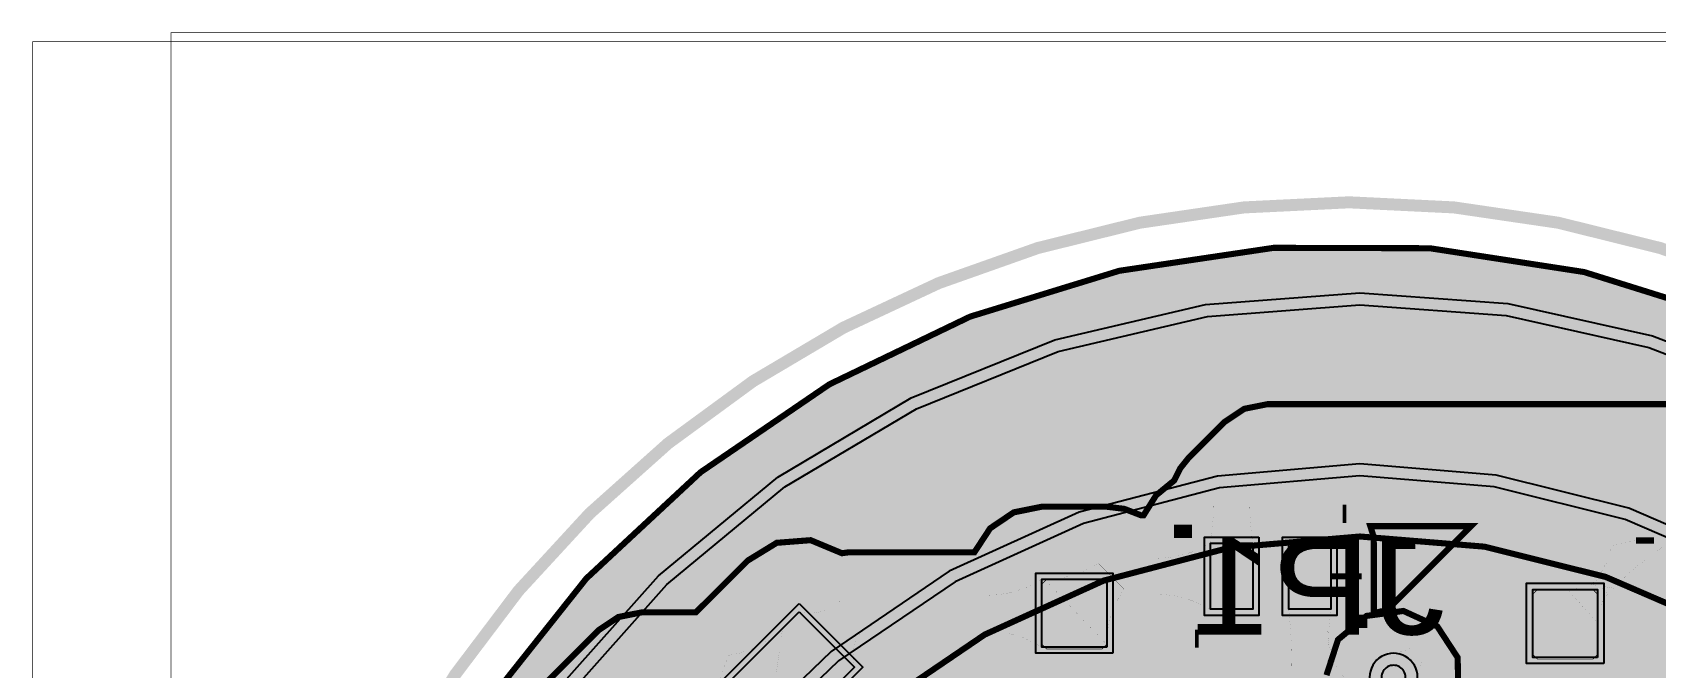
# Model space of a CAD drawing. Header units: millimetres. Extents: x -11 to 10.6, y -17.7 to 10.5.
# Drawn here: x -10.95 to 2.55, y 5.17 to 10.45 of the extents above; entities that cross this region are included whole.
import ezdxf
from ezdxf.enums import TextEntityAlignment as Align

# ---------------------------------------------------------------- set-up
doc = ezdxf.new("R2010")
doc.units = ezdxf.units.MM
doc.header["$MEASUREMENT"] = 0
for name, color, linetype, true_color in [('Board-Outline-Layer', 7, 'Continuous', 0xff00ff), ('Bottom-Layer', 7, 'Continuous', 0x0000ff), ('Bottom-Paste-Mask-Layer', 7, 'Continuous', 0x800000), ('Bottom-Silkscreen-Layer', 7, 'Continuous', 0x66cc33), ('Bottom-Solder-Mask-Layer', 7, 'Continuous', 0xaa00ff), ('Hole-Layer', 7, 'Continuous', 0x222222), ('Multi-Layer', 7, 'Continuous', 0xc0c0c0), ('Top-Layer', 7, 'Continuous', 0xff0000), ('Top-Paste-Mask-Layer', 7, 'Continuous', 0x808080), ('Top-Silkscreen-Layer', 7, 'Continuous', 0xffcc00), ('Top-Solder-Mask-Layer', 7, 'Continuous', 0x800080)]:
    doc.layers.add(name, color=color, linetype=linetype, true_color=true_color)
doc.styles.get("Standard").update_dxf_attribs({"font": 'arial.ttf'})

msp = doc.modelspace()

# ---------------------------------------------------------------- hatches: boundary and pattern name
at = {"layer": 'Bottom-Layer'}
for points in [[(-6.882936245872494, 0.1302794005588005), (-6.9793416666664445, -0.1908530819119456), (-7.220635493790803, -0.42365635819465375), (-7.5450139700279415, -0.5085013970027941), (-7.876264922529847, -0.4197429717878683), (-8.118757449816826, -0.17725044450088925), (-8.207515875031751, 0.15400050800101597), (-8.207409981376419, 0.16586296073276635), (-8.207091694183392, 0.17772161544323364), (-8.064039573012433, 1.4432149388491475), (-7.729180368147151, 2.671956805098299), (-7.2103884532293785, 3.8350527641543035), (-6.519863467155306, 4.905152060744978), (-5.673843433758124, 5.857090800395322), (-4.692222916946035, 6.668483690387595), (-3.598085190559372, 7.32025044057809), (-2.4171594241954204, 7.797064445504712), (-1.17721564953467, 8.087713196812018), (0.09258826517653086, 8.185361950723902), (1.3076691000770773, 8.095993188026121), (2.4965994679271435, 7.829811311309012), (3.6337917774629527, 7.392544959732139), (4.694771919189486, 6.793604770772773), (5.656705985470442, 6.0458808489828355), (6.498891690977525, 5.165465351318085), (7.2032039173830125, 4.171306159425517), (7.754484793495558, 3.0847990923885282), (8.140869915721021, 1.929327436132283), (8.354043688087376, 0.729758699517399), (8.35664900806715, 0.6959246223502259), (8.35751841503683, 0.6620015240030479), (8.268759989821906, 0.33075057150114273), (8.026267462534925, 0.08825804421416358), (7.695016510033021, -0.0005003810007620086), (7.383549332528141, 0.07728247887790454), (7.145219204759803, 0.2923655469043927), (7.035989331978666, 0.5942443484886968), (6.82783118183034, 1.7125542274384182), (6.440794501274597, 2.782203426350895), (5.885158435193255, 3.7747835807461776), (5.175679888840384, 4.663933170576106), (4.331201605384483, 5.426037644779669), (3.3741517293950154, 6.040856590241061), (2.3299481471567978, 6.492061288433122), (1.2263234236880216, 6.767668383004685), (0.09258826517652992, 6.860358140716282), (-1.092113275120889, 6.759084313229276), (-2.2424369385490466, 6.458202946118979), (-3.325002543008129, 5.9664450384458245), (-4.308396115056828, 5.298080459663973), (-5.164081463052395, 4.472503865432615), (-5.86722824259322, 3.513671901980052), (-6.3974324853961395, 2.4494080302683727), (-6.739308683245036, 1.3105951426255773)], [(-6.279184555279805, 0.10864739619918924), (-6.147988392266869, 1.1868032620595959), (-5.835702613689714, 2.227048471987031), (-5.3513891522794, 3.1991971105065122), (-4.709101853292812, 4.075039293687375), (-3.9274786589505273, 4.829159765723962), (-3.0292007711966145, 5.43967540078246), (-2.040334486836879, 5.888870209228737), (-0.9895748037342141, 6.1637094215775186), (0.09258725284545449, 6.256217732435425), (1.128194240732701, 6.171550514651579), (2.136296937013503, 5.919798007455466), (3.090121566289064, 5.507646399772696), (3.96433590150724, 4.946041852758345), (4.735722051923474, 4.249899785307904), (5.38379309729325, 3.437708741721806), (5.891337191367961, 2.5310393622355263), (6.2448746840783445, 1.5539714974604084), (6.4350161218897535, 0.5324546817617305), (6.443012175381699, 0.4699898606288828), (6.454102992423737, 0.4079996635978622), (6.43482180440684, 0.28164348726913785), (6.428373276883394, 0.15398744941530884), (6.428647964996996, 0.1276365892720509), (6.429470788957802, 0.10129714651828448), (6.433597025310656, -0.03090641709959995), (6.434972209951467, -0.163167208443485), (6.338382357617015, -1.2671996332039803), (6.051546705715288, -2.337686673431291), (5.583180610180201, -3.3421021228593317), (4.947515137487983, -4.249927327027787), (4.163864660913648, -5.033578477133078), (3.25604000308628, -5.6692447300812265), (2.251624956209158, -6.137611688889537), (1.1811381625112878, -6.424448260851662), (0.07710582076809783, -6.5210390620781125), (-1.0095079827091609, -6.427494895234052), (-2.0641468455334464, -6.149615536377461), (-3.055776770059128, -5.6955779147611), (-3.9552178712773607, -5.078742625160072), (-4.736003029492933, -4.3172607765463695), (-5.375156716668765, -3.433539874209331), (-5.85387107855047, -2.4535844523731893), (-6.158059378053672, -1.4062308599779552), (-6.278770514186955, -0.3222987169582582), (-6.286518404625564, -0.21059056515215546), (-6.304101840690603, -0.10000320709378265), (-6.287308897585386, 0.0038044876135723085)], [(-4.054210058420118, -0.7500457200914398), (-4.054210058420118, -0.8582785324659925), (-4.180881882558244, -0.6064190544026486), (-4.414486439402834, -0.4485968166087851), (-4.695423763512721, -0.4250773003978494), (-4.952017792424695, -0.5418610837221685), (-5.000010000020001, -0.5418610837221683), (-5.165765833426285, -0.5748319689520001), (-5.306286843776832, -0.6687251062470729), (-5.624593006571804, -0.9870312690420473), (-5.718486143866875, -1.1275522793925938), (-5.7514570290967075, -1.2933081127988753), (-5.7514570290967075, -1.3413003203941791), (-5.869355871926833, -1.6045604020914452), (-5.840074249872242, -1.8915248500040494), (-5.671433165077265, -2.125546627356301), (-5.408475965323119, -2.2441194693286177), (-5.121437449054689, -2.215573052139225), (-4.886984436404222, -2.047532007703488), (-4.767738373385355, -1.784879415463409), (-4.795549398382988, -1.497768714435888), (-4.481069557879762, -1.520322425228409), (-4.2045433075378815, -1.368864599992114), (-4.054210058420118, -1.0917253675418097), (-4.054210058420118, -1.2500457200914399), (-4.040516347955901, -1.377945385758285), (-4.0000559920180425, -1.50004699009398), (-4.0405163479559, -1.6221485944296743), (-4.054210058420118, -1.7500482600965193), (-4.054210058420118, -2.2500482600965195), (-3.9732706179581645, -2.5521183642367276), (-3.7521399542799103, -2.773249027914982), (-3.450069850139702, -2.8541884683769365), (-2.8542087884175777, -2.8541884683769365), (-2.8542087884175777, -3.4166565830389186), (-3.2573765644666994, -3.81982435908804), (-3.544972882265572, -3.9362378483437532), (-3.7259707978172245, -4.188236850441217), (-3.744439785010067, -4.497950652207026), (-3.5946727053541583, -4.769673975356698), (-3.3229493822044867, -4.919441055012606), (-3.013235580438678, -4.900972067819764), (-2.7612365783412147, -4.7199741522681125), (-2.6448230890855, -4.432377834469239), (-2.6077757251126106, -4.395330470496351), (-2.5513786764537247, -4.620254839954566), (-2.40843961331342, -4.802847346104684), (-2.2036312240023608, -4.911590726323519), (-1.9723054511026863, -4.927714803536707), (-1.7543913984407928, -4.848436403413607), (-1.58750317500635, -4.687439757633317), (-1.390118182454741, -4.866164753164055), (-1.1323915030039926, -4.933100677833489), (-0.872982776482913, -4.873012643111317), (-0.6709344834705636, -4.699576929941115), (-0.4767163558684756, -4.884723121692279), (-0.21854261477273718, -4.957840238825347), (0.04391675772286849, -4.902029207671704), (0.2500012700025402, -4.730189261187569), (0.5157744499020923, -4.926867250266179), (0.8461961495365787, -4.938661950456668), (1.1253162238562995, -4.761434416891255), (1.2551870709348207, -4.457376564466699), (1.7093319665368831, -4.003231668864635), (2.1118995419120754, -4.04682040237777), (2.489305634505031, -3.9001054688963515), (2.756731829183863, -3.5960596486120746), (2.958709486176198, -3.7243424891121397), (3.1958435216052923, -3.756262863984482), (2.9760532127951227, -3.97605317279464), (2.8767407892329344, -4.1246847182020545), (2.841866903733946, -4.300007580014754), (2.841866903733917, -4.38521643543882), (2.7436667946074094, -4.659220348927716), (2.796769384217351, -4.945404766771188), (2.986732868635389, -5.1659388471928915), (3.261894694007491, -5.26084604342996), (3.5474217277165643, -5.20431535211112), (3.765661910468333, -5.0117208852327515), (3.8572625449322118, -4.73544071981094), (3.797311881749889, -4.450612132720935), (3.998961757235439, -4.248962257235396), (4.09827418079769, -4.10033071182783), (4.133148066296616, -3.925007850014953), (4.133148066296206, -2.839773398169655), (5.175964731240783, -1.7969567332250789), (5.275277154802993, -1.648325187817603), (5.310151040301952, -1.4730023260048335), (5.310151040302082, 1.7579327701911176), (5.275277343388526, 1.9332551767177928), (5.175965428161819, 2.0818864804889934), (3.756896430023822, 3.5009615843136053), (3.608264642981343, 3.600274516212338), (3.432941325882652, 3.635148590297181), (2.7270078740157486, 3.635148590297181), (2.677387422801895, 3.6324535093403143), (2.628350770968385, 3.6243999748994877), (2.5360941196801736, 3.8086288907723906), (2.387292890276741, 3.951141266651284), (2.281753336455561, 4.153721199694421), (2.103899253673439, 4.297057000980302), (1.8835197445361713, 4.357141097419814), (1.657526572368007, 4.3239098948248715), (1.4637717430864823, 4.2029293475347265), (1.334707604141538, 4.014462706637895), (1.1840775167245023, 3.93072181888665), (1.0632208938151309, 3.8078575188822463), (1.0565811092255089, 3.8080422890793018), (1.0499390398780792, 3.808103886207772), (0.5499390398780789, 3.808103886207772), (0.5432969705306501, 3.8080422890793018), (0.5366571859410293, 3.8078575188822463), (0.3226699088463965, 3.989038191505762), (0.04993649987300054, 4.054103378206756), (-0.02765444566074472, 4.054103378206756), (0.017410306646681716, 4.084710667899541), (0.05827678775671626, 4.12073245026176), (0.4728390783673823, 4.535294740872426), (0.7500656317850042, 4.673570330107963), (0.9108522222962707, 4.938376623103449), (0.9056630499475247, 5.248130998356782), (0.7360968164873094, 5.507403042681589), (0.45439419069820935, 5.636315148869389), (0.14734328639703498, 5.595151540353133), (-0.09045837977824152, 5.396594072443938), (-0.1857478838061097, 5.101815153726247), (-0.42741287723203686, 4.860150160300321), (-1.3241146395110328, 4.860150160300321), (-1.4898704729173142, 4.82717927507049), (-1.630391483267861, 4.733286137775418), (-1.8073726810374078, 4.556304940005874), (-2.046742043886527, 4.473843709602201), (-2.225055461969768, 4.294116495964554), (-2.305623754086843, 4.054103378206756), (-2.45006858013716, 4.054103378206756), (-2.7521386842773685, 3.9731639377448027), (-2.973269347955623, 3.752033274066548), (-3.054208788417577, 3.4499631699263396), (-3.054208788417577, 3.1833561491185813), (-3.2294190412443657, 3.0081458962917926), (-3.6191480299069494, 3.0081458962917926), (-3.865095862336887, 3.122975991251975), (-4.1361275944258535, 3.108208215982698), (-4.368142867345117, 2.9673352231212253), (-4.506268909802389, 2.733674179340622), (-4.517838222620131, 2.462487088964855), (-4.400114605511741, 2.2179110538337192), (-4.483056329228717, 1.9351504760079854), (-4.4104485265105335, 1.6495616441361427), (-4.202529778321047, 1.4407491252183262), (-3.9172550187252635, 1.366916981520247), (-3.8658537107774373, 1.3116592961278788), (-3.8079641990956086, 1.263241213855772), (-3.808148969292664, 1.2566014292661505), (-3.8082105664211343, 1.2499593599187209), (-3.8082105664211348, 0.7499593599187205), (-3.7818139067672796, 0.615012505376437), (-3.706515044393161, 0.4999580899161802), (-3.781813906767279, 0.3849036744559238), (-3.8082105664211343, 0.24995681991364033), (-3.8082105664211343, -0.25004318008635973), (-3.8081489692926644, -0.25668524943378923), (-3.8079641990956086, -0.26332503402341095), (-3.9891448717191245, -0.4773123111180437)]]:
    msp.add_hatch(color=256, dxfattribs=at).paths.add_polyline_path(points)
at = {"layer": 'Bottom-Paste-Mask-Layer'}
msp.add_hatch(color=256, dxfattribs=at).paths.add_polyline_path([(-6.882936245872494, 0.1302794005588005), (-6.9793416666664445, -0.1908530819119456), (-7.220635493790803, -0.42365635819465375), (-7.5450139700279415, -0.5085013970027941), (-7.876264922529847, -0.4197429717878683), (-8.118757449816826, -0.17725044450088925), (-8.207515875031751, 0.15400050800101597), (-8.207409981376419, 0.16586296073276635), (-8.207091694183392, 0.17772161544323364), (-8.064039573012433, 1.4432149388491475), (-7.729180368147151, 2.671956805098299), (-7.2103884532293785, 3.8350527641543035), (-6.519863467155306, 4.905152060744978), (-5.673843433758124, 5.857090800395322), (-4.692222916946035, 6.668483690387595), (-3.598085190559372, 7.32025044057809), (-2.4171594241954204, 7.797064445504712), (-1.17721564953467, 8.087713196812018), (0.09258826517653086, 8.185361950723902), (1.3076691000770773, 8.095993188026121), (2.4965994679271435, 7.829811311309012), (3.6337917774629527, 7.392544959732139), (4.694771919189486, 6.793604770772773), (5.656705985470442, 6.0458808489828355), (6.498891690977525, 5.165465351318085), (7.2032039173830125, 4.171306159425517), (7.754484793495558, 3.0847990923885282), (8.140869915721021, 1.929327436132283), (8.354043688087376, 0.729758699517399), (8.35664900806715, 0.6959246223502259), (8.35751841503683, 0.6620015240030479), (8.268759989821906, 0.33075057150114273), (8.026267462534925, 0.08825804421416358), (7.695016510033021, -0.0005003810007620086), (7.383549332528141, 0.07728247887790454), (7.145219204759803, 0.2923655469043927), (7.035989331978666, 0.5942443484886968), (6.82783118183034, 1.7125542274384182), (6.440794501274597, 2.782203426350895), (5.885158435193255, 3.7747835807461776), (5.175679888840384, 4.663933170576106), (4.331201605384483, 5.426037644779669), (3.3741517293950154, 6.040856590241061), (2.3299481471567978, 6.492061288433122), (1.2263234236880216, 6.767668383004685), (0.09258826517652992, 6.860358140716282), (-1.092113275120889, 6.759084313229276), (-2.2424369385490466, 6.458202946118979), (-3.325002543008129, 5.9664450384458245), (-4.308396115056828, 5.298080459663973), (-5.164081463052395, 4.472503865432615), (-5.86722824259322, 3.513671901980052), (-6.3974324853961395, 2.4494080302683727), (-6.739308683245036, 1.3105951426255773)])
at = {"layer": 'Bottom-Solder-Mask-Layer'}
msp.add_hatch(color=256, dxfattribs=at).paths.add_polyline_path([(0.09258828446253439, 6.760358140716276), (-1.0751404602460986, 6.660535221121701), (-2.208983846795476, 6.363964468562686), (-3.2760399192827165, 5.8792517962883935), (-4.245344761298059, 5.220462634461338), (-5.088771009268394, 4.406713778406921), (-5.781844054489156, 3.461618655954374), (-6.304452249230295, 2.412602111144623), (-6.6414305081000915, 1.2901045879650568), (-6.783000369676899, 0.1266988071695976), (-6.78300037050106, 0.12669878416700228), (-6.783000371325226, 0.12669876116440712), (-6.893957496032866, -0.24290635659487025), (-7.171672888455086, -0.5108496106786558), (-7.545013959360689, -0.6085013970027935), (-7.545013964694315, -0.6085013970027939), (-7.5450139700279415, -0.608501397002794), (-7.836810504608141, -0.5504595246065308), (-8.084183760729276, -0.38517023668893663), (-8.249473486340017, -0.1377972730251529), (-8.307515875030559, 0.15399915885737403), (-8.307393984851517, 0.16765154941854057), (-8.30702766493102, 0.18129956887069132), (-8.30702761753228, 0.1813008925217785), (-8.30702757011601, 0.1813022161722379), (-8.162252969037084, 1.462033250178944), (-7.823361749493119, 2.7055703054778415), (-7.298323099870914, 3.88267101611748), (-6.599483554007546, 4.965655298423982), (-5.743276656568532, 5.9290562613482), (-4.749836520420384, 6.7502190725345), (-3.6425243633798976, 7.409833697490461), (-2.447379158054037, 7.892388984242198), (-1.1925053130009087, 8.186537415458508), (0.09258821581907876, 8.285361950723889), (0.09258826229818533, 8.285361950723903), (0.09258830877729186, 8.285361950723894), (1.3222997450807763, 8.194917119543145), (2.5255458446809214, 7.9255302084655535), (3.6764309239854556, 7.482998832971012), (4.750186188086461, 6.876846940391054), (5.723702792846457, 6.120119840096989), (6.576029182322671, 5.22910344862861), (7.288821998072836, 4.22297379203467), (7.846740856089356, 3.1233843086671573), (8.237778495162608, 1.953999834300019), (8.453519191379186, 0.7399872989203898), (8.453519191374681, 0.7399872989199272), (8.456517774414806, 0.701046097547542), (8.457518415032656, 0.6620024375893989), (8.457518415035787, 0.6620019807962233), (8.45751841503683, 0.6620015240030479), (8.399476413566907, 0.37020467781126987), (8.234186777728874, 0.12283125630719312), (7.986813356224798, -0.04245837953083752), (7.695016510033021, -0.10050038100076202), (7.695016428005345, -0.10050038100072838), (7.69501634597767, -0.10050038100062744), (7.336535462943448, -0.010976775972084992), (7.0622311143496175, 0.23657148942441605), (6.936513733127621, 0.5840166785075074), (6.936513733127712, 0.5840166785075169), (6.731337790147171, 1.6863049348483623), (6.349846045675015, 2.740629655484508), (5.802170378880978, 3.7189894725490706), (5.102856277997933, 4.595400538174691), (4.270476532803124, 5.346586618606377), (3.3271379676875035, 5.952597277927233), (2.29789431578263, 6.397337733314887), (1.2100808273748265, 6.668996309625195)])
at = {"layer": 'Top-Layer'}
for points in [[(6.143286773736544, -6.184589280161831), (6.143286766584154, -14.101584963169929), (-6.140457200914402, -14.101584963169929), (-6.140457200914401, -6.232452498266906), (-6.1631332458412675, -6.05044769279041), (-6.27225201399311, -5.903026369139156), (-7.092154680520881, -4.8956194684083405), (-7.751809677880178, -3.7767073491253593), (-8.236315033752502, -2.5715668567550956), (-8.53472550338071, -1.3074227835436252), (-8.64029982871969, -0.012832845359086879), (-8.550653027195146, 1.2829574529514987), (-8.267810269782988, 2.5506754897400006), (-7.798161131273538, 3.761682811318511), (-7.152315246232579, 4.888622090514635), (-6.344862631471053, 5.906035143868185), (-5.394044089471837, 6.790938046117861), (-4.321339138542983, 7.523340349822701), (-3.1509807785839175, 8.086696680658996), (-1.909408054174969, 8.46828050660444), (-0.6246687818939116, 8.659471637356242), (0.6742140654194351, 8.655950959211918), (1.9578980037194422, 8.457798006243767), (3.19738390074634, 8.069489163580036), (4.364671082510543, 7.499796543381734), (5.433389884050793, 6.761589817962769), (6.379397354793589, 5.871545486753232), (7.181322661199385, 4.849770144926374), (7.821049865747204, 3.7193462642599884), (8.28412717601264, 2.505810747294478), (8.560093418675516, 1.2365780345384776), (8.642714363228265, -0.059679202949753166), (8.530123556701417, -1.353677795107048), (8.22486448787152, -2.616185595921178), (7.733833128438756, -3.8186818538251344), (7.068122149200844, -4.93400151129627), (6.242770330466327, -5.936948878574872), (6.169100320837687, -6.0511564897540735)], [(-7.015573792179406, -2.995843556467028), (-7.082163442064138, -3.2393354301592883), (-7.043444986133702, -3.488781526934327), (-6.9061782450862, -3.700631275171462), (-6.340492820136963, -4.2663167001207), (-6.166365995921289, -4.3877083203278255), (-5.9609992704609995, -4.441379396725315), (-5.910139486410907, -4.657405736813464), (-5.784703657225666, -4.840490280131883), (-5.219018232276429, -5.406175705081121), (-4.948189586029069, -5.562538696896296), (-4.635463602398718, -5.562538696896296), (-4.364634956151357, -5.406175705081121), (-3.9050065681060193, -4.946547317035784), (-3.8032263697447277, -4.811201849980352), (-3.7430085060342813, -4.6529254679106735), (-3.7188673137503656, -4.643265921717144), (-3.6951641286840244, -4.6325765337428635), (-3.6665520620303034, -4.6813703477699), (-3.6331483362966734, -4.7270176669969315), (-3.6331483362966734, -4.788842553133516), (-3.9216044102948575, -5.068006432610943), (-4.050678972053974, -5.44811054431986), (-3.991862888604084, -5.845200013531711), (-3.758147066294133, -6.171568352427072), (-3.758147066294133, -7.100015240030482), (-3.725176192482394, -7.265771016034134), (-3.6312830877032996, -7.406291977721081), (-3.3994532991266437, -7.638121766297737), (-3.4773474856504385, -7.8001698523401295), (-3.504102108204216, -7.977965455930913), (-3.5041021082042163, -8.677965455930913), (-3.423162667742263, -8.980035560071121), (-3.2020320040640087, -9.201166223749375), (-2.8999618999237997, -9.282105664211329), (-2.5999618999238, -9.282105664211327), (-2.5498206565405734, -9.280021306307841), (-2.5000254000508013, -9.273782615178813), (-2.4502301435610274, -9.280021306307843), (-2.4000889001778, -9.282105664211329), (-2.1000889001778, -9.282105664211329), (-2.049883490906855, -9.280015958913049), (-2.000025400050802, -9.273761299490968), (-1.9501673091947467, -9.280015958913049), (-1.8999618999238002, -9.282105664211329), (-1.5999618999238003, -9.282105664211327), (-1.549820656540574, -9.280021306307841), (-1.5000254000508009, -9.273782615178813), (-1.4502301435610272, -9.280021306307841), (-1.4000889001778005, -9.282105664211329), (-1.1000889001778007, -9.282105664211329), (-1.0498834909068562, -9.280015958913047), (-1.0000254000508015, -9.273761299490968), (-0.9501673091947462, -9.280015958913049), (-0.8999618999237999, -9.282105664211329), (-0.5999618999238009, -9.282105664211329), (-0.5498206565405745, -9.280021306307843), (-0.5000254000508005, -9.273782615178813), (-0.4502301435610269, -9.280021306307843), (-0.40008890017780036, -9.282105664211329), (-0.10008890017780092, -9.282105664211329), (-0.04988349090685619, -9.280015958913047), (-2.5400050801635692e-05, -9.273761299490968), (0.04983269080525371, -9.280015958913047), (0.10003810007620015, -9.282105664211329), (0.4000381000762001, -9.282105664211329), (0.45017934345942606, -9.280021306307841), (0.4999745999491995, -9.273782615178813), (0.5497698564389731, -9.280021306307843), (0.5999110998221997, -9.282105664211329), (0.8999110998221993, -9.282105664211329), (0.9501165090931443, -9.280015958913049), (0.9999745999491988, -9.273761299490968), (1.0498326908052542, -9.280015958913047), (1.1000381000762003, -9.282105664211329), (1.4000381000762, -9.282105664211327), (1.4501793434594263, -9.280021306307841), (1.4999745999491996, -9.273782615178813), (1.5497698564389732, -9.280021306307841), (1.5999110998221997, -9.282105664211329), (1.899911099822199, -9.282105664211329), (2.0836089528017863, -9.253500415834996), (2.2499110998222003, -9.170393512870303), (2.4162132468426134, -9.253500415834996), (2.5999110998222004, -9.282105664211329), (2.8999110998222006, -9.282105664211329), (3.2019812039624087, -9.201166223749375), (3.4231118676406624, -8.980035560071121), (3.504051308102617, -8.677965455930913), (3.504051308102617, -8.349013282704599), (3.5457208633779143, -8.307343727429298), (3.753446773658702, -8.467276706361064), (4.009363018726037, -8.5241580483161), (4.575022150044299, -8.5241580483161), (4.650609758410102, -8.519410786876604), (4.7250094500189, -8.50524360938238), (4.799409141627698, -8.519410786876604), (4.8749967499935005, -8.5241580483161), (5.440655881311763, -8.5241580483161), (5.742725985451971, -8.443218607854144), (5.963856649130226, -8.222087944175891), (6.04479608959218, -7.920017840035682), (6.044796089592179, -7.380012760025522), (6.018644073113878, -7.20418602315531), (5.942452160237034, -7.043581659028816), (5.994341344095331, -6.907121815124086), (6.011981103962209, -6.76219902439805), (6.011981103962208, -6.22219394438789), (5.940084466709243, -5.936358025789385), (5.741506895355557, -5.718554795867036), (6.680662267230242, -4.779398601606289), (7.480034244425886, -3.980026624410646), (7.626396161842325, -3.743961160875778), (7.652522999603715, -3.467436112657106), (7.5529646212442385, -3.2081354315122614), (7.3484892021293895, -3.020150014733311), (7.70932465844145, -2.6593145584212508), (7.819475784601855, -2.4944617482454947), (7.858155716311434, -2.3000046000092014), (7.858155716311434, 2.000004000008), (7.819475784601856, 2.1944611482442933), (7.70932465844145, 2.3593139584200493), (6.660680246523481, 3.4079594879909356), (6.689564619625823, 3.751940019738414), (6.525383223496157, 4.055586825082561), (6.1831520663041335, 4.397817982274586), (6.1831520663041335, 4.525009050018101), (6.144472157430742, 4.719466083449134), (6.034321096302292, 4.88431879629769), (3.709310686281477, 7.209329206318512), (3.54445797343292, 7.319480267446963), (3.3500009400018858, 7.358160176320355), (-0.6749961899923796, 7.3581601763203555), (-0.8694532234234141, 7.319480267446964), (-1.034305936271971, 7.209329206318513), (-1.334305936271972, 6.909329206318513), (-1.4038605073352106, 6.822567409679494), (-1.4528769072899954, 6.722753381370373), (-1.6038325502771766, 6.598795554036988), (-1.7073478176612034, 6.433152146304294), (-1.7301835457659613, 6.433152146304294), (-1.8679070599093663, 6.486143432013029), (-2.0143688087376175, 6.504165608331219), (-2.554373888747778, 6.504165608331218), (-2.7875237850609955, 6.457364181323234), (-2.984550451353551, 6.324211109670758), (-3.1149274336178108, 6.125336550673102), (-4.1256038416992205, 6.125336550673103), (-4.171644018367377, 6.123246513351172), (-4.217305458656173, 6.116993594481177), (-4.47809337457414, 6.225554057447135), (-4.759727191814331, 6.203688463585111), (-5.000634115177142, 6.05617722508416), (-5.4323419434555325, 5.624469396805769), (-5.883693319519666, 5.624469396805769), (-6.0781503529507, 5.585789487932377), (-6.243003065799256, 5.475638426803926), (-7.284323596307291, 4.434317896295892), (-7.394474657435742, 4.269465183447335), (-7.433154566309134, 4.075008150016301), (-7.433154566309134, -2.3677840060595527), (-7.394474657435742, -2.5622410394905866), (-7.284323596307291, -2.7270937523391434)], [(1.0171700257555858, 6.341878743757489), (0.31474788320372, 5.639456601205626), (0.260147291325282, 5.631066232516383), (0.20664354190843967, 5.617319534056136), (0.20776432255631772, 5.6336452294132995), (0.20813817627635273, 5.650005080010161), (0.20813817627635273, 6.2000177800355605), (0.20073825674285625, 6.272444751221718), (0.1788442930805731, 6.341878743757489)], [(-0.7999898399796801, 6.2000177800355605), (-0.7999898399796801, 5.650005080010161), (-1.1500025400050802, 5.650005080010161), (-1.15000254000508, 6.2000177800355605)], [(-0.1500025400050799, 6.2000177800355605), (-0.15000254000507995, 5.650005080010161), (-0.50001524003048, 5.650005080010161), (-0.50001524003048, 6.2000177800355605)], [(-2.014368808737618, 5.3343662687325395), (-2.5543738887477776, 5.3343662687325395), (-2.5543738887477776, 5.900025400050801), (-2.014368808737618, 5.900025400050801)], [(2.07000762001524, 5.24999745999492), (1.5300025400050805, 5.24999745999492), (1.5300025400050805, 5.815656591313183), (2.07000762001524, 5.815656591313183)], [(-4.573442177114006, 5.628986607023665), (-4.113813789068669, 5.169358218978328), (-4.679499214017906, 4.603672794029089), (-5.139127602063245, 5.063301182074427)]]:
    msp.add_hatch(color=256, dxfattribs=at).paths.add_polyline_path(points)
at = {"layer": 'Top-Paste-Mask-Layer'}
for points in [[(-0.7999898399796801, 6.2000177800355605), (-0.7999898399796801, 5.650005080010161), (-1.1500025400050802, 5.650005080010161), (-1.15000254000508, 6.2000177800355605)], [(-0.1500025400050799, 6.2000177800355605), (-0.15000254000507995, 5.650005080010161), (-0.50001524003048, 5.650005080010161), (-0.50001524003048, 6.2000177800355605)], [(-2.0543738887477776, 5.319380238760479), (-2.514368808737618, 5.319380238760479), (-2.554373888747778, 5.359385318770639), (-2.554373888747778, 5.8600203200406416), (-2.514368808737618, 5.900025400050801), (-2.0543738887477776, 5.900025400050801), (-2.0143688087376175, 5.8600203200406416), (-2.0143688087376175, 5.359385318770639)], [(-2.0543738887477776, 5.319380238760479), (-2.514368808737618, 5.319380238760479), (-2.554373888747778, 5.359385318770639), (-2.554373888747778, 5.8600203200406416), (-2.514368808737618, 5.900025400050801), (-2.0543738887477776, 5.900025400050801), (-2.0143688087376175, 5.8600203200406416), (-2.0143688087376175, 5.359385318770639)], [(2.0300025400050803, 5.235011430022861), (1.5700076200152404, 5.235011430022861), (1.5300025400050805, 5.275016510033021), (1.5300025400050805, 5.775651511303023), (1.5700076200152404, 5.815656591313183), (2.0300025400050803, 5.815656591313183), (2.0700076200152404, 5.775651511303023), (2.0700076200152404, 5.275016510033021)], [(2.0300025400050803, 5.235011430022861), (1.5700076200152404, 5.235011430022861), (1.5300025400050805, 5.275016510033021), (1.5300025400050805, 5.775651511303023), (1.5700076200152404, 5.815656591313183), (2.0300025400050803, 5.815656591313183), (2.0700076200152404, 5.775651511303023), (2.0700076200152404, 5.275016510033021)], [(-4.573442177114006, 5.628986607023665), (-4.113813789068669, 5.169358218978328), (-4.679499214017906, 4.603672794029089), (-5.139127602063245, 5.063301182074427)]]:
    msp.add_hatch(color=256, dxfattribs=at).paths.add_polyline_path(points)
at = {"layer": 'Top-Solder-Mask-Layer'}
for points in [[(-0.7491897383794769, 6.250817881635764), (-0.7491897383794769, 5.599204978409958), (-1.2008026416052835, 5.599204978409958), (-1.2008026416052833, 6.250817881635764)], [(-0.09920243840487677, 6.250817881635764), (-0.09920243840487689, 5.599204978409958), (-0.5508153416306832, 5.599204978409958), (-0.5508153416306832, 6.250817881635764)], [(-1.9635687071374142, 5.283566167132335), (-2.6051739903479816, 5.283566167132335), (-2.6051739903479816, 5.950825501651005), (-1.9635687071374142, 5.950825501651004)], [(2.120807721615444, 5.199197358394717), (1.4792024384048765, 5.199197358394717), (1.4792024384048765, 5.866456692913387), (2.120807721615444, 5.866456692913387)], [(-4.573442177114006, 5.699715245690483), (-4.043085150401851, 5.169358218978328), (-4.679499214017906, 4.532944155362272), (-5.209856240730062, 5.063301182074427)]]:
    msp.add_hatch(color=256, dxfattribs=at).paths.add_polyline_path(points)

# ---------------------------------------------------------------- linework, layer by layer
at = {"layer": 'Board-Outline-Layer', "const_width": 0.1}
msp.add_lwpolyline([(-6.498597917195832, -6.184660909321823, -2.342), (6.501427482854963, -6.184660909321825)], format="xyb", dxfattribs=at)
at = {"layer": 'Bottom-Layer', "const_width": 0.005080010160020321}
msp.add_lwpolyline([(-10.95002286004572, -17.72503429006858), (-10.95002286004572, 10.375021590043183), (10.600020320040644, 10.375021590043183), (10.600020320040644, -17.72503429006858)], close=True, dxfattribs=at)
at = {"layer": 'Bottom-Layer'}
for points in [[(-6.519863467155306, 4.905152060744978), (-5.673843433758124, 5.857090800395322), (-4.692222916946035, 6.668483690387595), (-3.598085190559372, 7.32025044057809), (-2.4171594241954204, 7.797064445504712), (-1.17721564953467, 8.087713196812018), (0.09258826517653086, 8.185361950723902), (1.3076691000770773, 8.095993188026121), (2.4965994679271435, 7.829811311309012), (3.6337917774629527, 7.392544959732139)], [(3.3741517293950154, 6.040856590241061), (2.3299481471567978, 6.492061288433122), (1.2263234236880216, 6.767668383004685), (0.09258826517652992, 6.860358140716282), (-1.092113275120889, 6.759084313229276), (-2.2424369385490466, 6.458202946118979), (-3.325002543008129, 5.9664450384458245), (-4.308396115056828, 5.298080459663973), (-5.164081463052395, 4.472503865432615)]]:
    msp.add_lwpolyline(points, dxfattribs=at)
at = {"layer": 'Bottom-Layer', "const_width": 0.05080010160020321}
for points in [[(-3.055776770059128, -5.6955779147611), (-3.9552178712773607, -5.078742625160072), (-4.736003029492933, -4.3172607765463695), (-5.375156716668765, -3.433539874209331), (-5.85387107855047, -2.4535844523731893), (-6.158059378053672, -1.4062308599779552), (-6.278770514186955, -0.3222987169582582), (-6.286518404625564, -0.21059056515215546), (-6.304101840690603, -0.10000320709378265), (-6.287308897585386, 0.0038044876135723085), (-6.279184555279805, 0.10864739619918924), (-6.147988392266869, 1.1868032620595959), (-5.835702613689714, 2.227048471987031), (-5.3513891522794, 3.1991971105065122), (-4.709101853292812, 4.075039293687375), (-3.9274786589505273, 4.829159765723962), (-3.0292007711966145, 5.43967540078246), (-2.040334486836879, 5.888870209228737), (-0.9895748037342141, 6.1637094215775186), (0.09258725284545449, 6.256217732435425), (1.128194240732701, 6.171550514651579), (2.136296937013503, 5.919798007455466), (3.090121566289064, 5.507646399772696)], [(0.9108522222962707, 4.938376623103449), (0.9056630499475247, 5.248130998356782), (0.7360968164873094, 5.507403042681589), (0.45439419069820935, 5.636315148869389), (0.14734328639703498, 5.595151540353133), (-0.09045837977824152, 5.396594072443938), (-0.1857478838061097, 5.101815153726247)]]:
    msp.add_lwpolyline(points, dxfattribs=at)
at = {"layer": 'Bottom-Paste-Mask-Layer'}
for points in [[(-6.519863467155306, 4.905152060744978), (-5.673843433758124, 5.857090800395322), (-4.692222916946035, 6.668483690387595), (-3.598085190559372, 7.32025044057809), (-2.4171594241954204, 7.797064445504712), (-1.17721564953467, 8.087713196812018), (0.09258826517653086, 8.185361950723902), (1.3076691000770773, 8.095993188026121), (2.4965994679271435, 7.829811311309012), (3.6337917774629527, 7.392544959732139)], [(3.3741517293950154, 6.040856590241061), (2.3299481471567978, 6.492061288433122), (1.2263234236880216, 6.767668383004685), (0.09258826517652992, 6.860358140716282), (-1.092113275120889, 6.759084313229276), (-2.2424369385490466, 6.458202946118979), (-3.325002543008129, 5.9664450384458245), (-4.308396115056828, 5.298080459663973), (-5.164081463052395, 4.472503865432615)]]:
    msp.add_lwpolyline(points, dxfattribs=at)
at = {"layer": 'Bottom-Solder-Mask-Layer'}
for points in [[(-6.599483554007546, 4.965655298423982), (-5.743276656568532, 5.9290562613482), (-4.749836520420384, 6.7502190725345), (-3.6425243633798976, 7.409833697490461), (-2.447379158054037, 7.892388984242198), (-1.1925053130009087, 8.186537415458508), (0.09258821581907876, 8.285361950723889), (0.09258826229818533, 8.285361950723903), (0.09258830877729186, 8.285361950723894), (1.3222997450807763, 8.194917119543145), (2.5255458446809214, 7.9255302084655535), (3.6764309239854556, 7.482998832971012)], [(3.3271379676875035, 5.952597277927233), (2.29789431578263, 6.397337733314887), (1.2100808273748265, 6.668996309625195), (0.09258828446253439, 6.760358140716276), (-1.0751404602460986, 6.660535221121701), (-2.208983846795476, 6.363964468562686), (-3.2760399192827165, 5.8792517962883935), (-4.245344761298059, 5.220462634461338), (-5.088771009268394, 4.406713778406921)]]:
    msp.add_lwpolyline(points, dxfattribs=at)
at = {"layer": 'Hole-Layer'}
msp.add_lwpolyline([(0.2721158242316485, 5.084272288753936, 1), (0.4721158242316485, 5.0842722884021665), (0.4721158242316485, 5.08427228833522, 1), (0.2721158242316485, 5.084272288686989)], format="xyb", dxfattribs=at)
at = {"layer": 'Multi-Layer'}
msp.add_lwpolyline([(0.1721158242316485, 5.084272288963292, 1), (0.5721158242316485, 5.084272288259754), (0.5721158242316485, 5.084272288125864, 1), (0.1721158242316485, 5.084272288829402)], format="xyb", dxfattribs=at)
at = {"layer": 'Top-Layer'}
for points, const_width in [([(-9.800020320040641, -16.525034290068586), (-9.800020320040641, 10.45002032004064), (9.100017780035564, 10.45002032004064), (9.100017780035564, -16.525034290068586)], 0.005080010160020321), ([(1.0171700257555858, 6.341878743757489), (0.31474788320372, 5.639456601205626), (0.260147291325282, 5.631066232516383), (0.20664354190843967, 5.617319534056136), (0.20776432255631772, 5.6336452294132995), (0.20813817627635273, 5.650005080010161), (0.20813817627635273, 6.2000177800355605), (0.20073825674285625, 6.272444751221718), (0.1788442930805731, 6.341878743757489)], 0.05080010160020321), ([(0.5116179832359665, 5.32984251968504), (0.6176860553721109, 5.223774447548895), (0.6028067056134113, 5.199781559563119), (0.588750317500635, 5.161694183388367), (0.5776708153416307, 5.116639573279148), (0.5717221234442469, 5.0717475234950475), (0.3595910591821184, 5.283878587757177), (0.404483108966218, 5.289827279654561), (0.4495377190754382, 5.3009067818135645), (0.4876250952501906, 5.31496316992634)], 0.00025400050800101603)]:
    msp.add_lwpolyline(points, close=True, dxfattribs=dict(at, const_width=const_width))
for points, const_width in [([(-6.27225201399311, -5.903026369139156), (-7.092154680520881, -4.8956194684083405), (-7.751809677880178, -3.7767073491253593), (-8.236315033752502, -2.5715668567550956), (-8.53472550338071, -1.3074227835436252), (-8.64029982871969, -0.012832845359086879), (-8.550653027195146, 1.2829574529514987), (-8.267810269782988, 2.5506754897400006), (-7.798161131273538, 3.761682811318511), (-7.152315246232579, 4.888622090514635), (-6.344862631471053, 5.906035143868185), (-5.394044089471837, 6.790938046117861), (-4.321339138542983, 7.523340349822701), (-3.1509807785839175, 8.086696680658996), (-1.909408054174969, 8.46828050660444), (-0.6246687818939116, 8.659471637356242), (0.6742140654194351, 8.655950959211918), (1.9578980037194422, 8.457798006243767), (3.19738390074634, 8.069489163580036)], 0.05080010160020321), ([(3.3500009400018858, 7.358160176320355), (-0.6749961899923796, 7.3581601763203555), (-0.8694532234234141, 7.319480267446964), (-1.034305936271971, 7.209329206318513), (-1.334305936271972, 6.909329206318513), (-1.4038605073352106, 6.822567409679494), (-1.4528769072899954, 6.722753381370373), (-1.6038325502771766, 6.598795554036988), (-1.7073478176612034, 6.433152146304294), (-1.7301835457659613, 6.433152146304294), (-1.8679070599093663, 6.486143432013029), (-2.0143688087376175, 6.504165608331219), (-2.554373888747778, 6.504165608331218), (-2.7875237850609955, 6.457364181323234), (-2.984550451353551, 6.324211109670758), (-3.1149274336178108, 6.125336550673102), (-4.1256038416992205, 6.125336550673103), (-4.171644018367377, 6.123246513351172), (-4.217305458656173, 6.116993594481177), (-4.47809337457414, 6.225554057447135), (-4.759727191814331, 6.203688463585111), (-5.000634115177142, 6.05617722508416), (-5.4323419434555325, 5.624469396805769), (-5.883693319519666, 5.624469396805769), (-6.0781503529507, 5.585789487932377), (-6.243003065799256, 5.475638426803926), (-7.284323596307291, 4.434317896295892)], 0.05080010160020321), ([(-0.97499618999238, 6.550020320040641), (-0.6749961899923801, 6.85002032004064)], 0.30000000000000004), ([(-0.6749961899923801, 6.85002032004064), (3.3500000000000005, 6.85002032004064)], 0.30000000000000004), ([(-0.97499618999238, 5.9250114300228605), (-0.97499618999238, 6.550020320040641)], 0.30000000000000004), ([(0.3721158242316485, 5.084272288544578), (1.5378562357124717, 6.2500127000254)], 0.15000000000000002), ([(1.5378562357124717, 6.2500127000254), (2.464381508763018, 6.2500127000254)], 0.15000000000000002), ([(1.8000050800101604, 5.532827025654052), (2.464381508763018, 6.1972034544069095)], 0.15000000000000002), ([(2.464381508763018, 6.1972034544069095), (2.464381508763018, 6.2500127000254)], 0.15000000000000002), ([(2.464381508763018, 6.2500127000254), (3.0353314706629417, 6.2500127000254)], 0.15000000000000002), ([(-2.284371348742698, 5.617195834391669), (-1.976555753111506, 5.9250114300228605)], 0.30000000000000004), ([(-1.976555753111506, 5.9250114300228605), (-0.97499618999238, 5.9250114300228605)], 0.30000000000000004), ([(-0.3250088900177801, 5.9250114300228605), (-0.3250088900177801, 4.820132080264161)], 0.30000000000000004), ([(-0.15000254000507993, 5.9250114300228605), (0.10653797307594623, 5.9250114300228605)], 0.05080010160020321), ([(-4.626471932943867, 5.116329692659386), (-4.125603251206503, 5.617195834391669)], 0.30000000000000004), ([(-4.125603251206503, 5.617195834391669), (-2.284371348742698, 5.617195834391669)], 0.30000000000000004), ([(-6.925013970027942, 4.07500889001778), (-5.883693167386335, 5.116329692659386)], 0.30000000000000004), ([(-5.883693167386335, 5.116329692659386), (-4.626471932943867, 5.116329692659386)], 0.30000000000000004)]:
    msp.add_lwpolyline(points, dxfattribs=dict(at, const_width=const_width))
at = {"layer": 'Top-Layer', "const_width": 0.00025400050800101603}
for points in [[(-1.12499618999238, 6.550020320040641), (-0.82499618999238, 6.550020320040641, 0.036), (-0.7999898399796797, 6.200017780035561), (-1.15000254000508, 6.2000177800355605, 0.036)], [(2.017927355854712, 5.856814833629668, 0.151), (2.186123952247905, 6.17501397002794), (2.464381508763018, 6.2500127000254), (2.6143815087630182, 6.1750139700279405, 0.043), (2.199217678435359, 5.8259715519431055)], [(-1.6000025400050804, 5.775011430022861), (-1.6000025400050804, 6.075011430022861, 0.136), (-1.1500025400050797, 6.2000177800355605), (-1.15000254000508, 5.650005080010161, 0.136)], [(-2.0826212852425705, 6.031076962153925), (-1.8704902209804422, 5.818945897891797, 0.152), (-2.014368808737618, 5.356868173736349), (-2.531871983743968, 5.900025400050801, 0.143)], [(-3.0043738887477778, 5.46719583439167), (-3.0043738887477778, 5.76719583439167, 0.145), (-2.554373888747778, 5.900025400050801), (-2.554373888747778, 5.334366268732539, 0.145)], [(2.0563169926339855, 5.895207010414022), (2.1495580391160787, 5.776311912623826, 0.162), (2.0700076200152404, 5.537665735331472), (1.817670815341631, 5.815656591313183, 0.162)], [(-4.231668783337567, 5.723261366522734), (-4.019537719075439, 5.511130302260605, 0.264), (-4.113812547625097, 5.169357378714758), (-4.573441706883414, 5.628986537973077, 0.264)], [(-0.17500889001778006, 5.20000508001016), (-0.47500889001778007, 5.20000508001016, 0.028), (-0.500015240030481, 5.650005080010161), (-0.15000254000508, 5.650005080010161, 0.028)], [(-5.267155194310389, 4.966329692659386), (-5.161099822199645, 5.266329692659386, 0.162), (-4.711099822199645, 5.491330962661926), (-4.817155194310389, 4.741330962661927, 0.162)], [(-0.47500889001778007, 5.470012700025401), (-0.17500889001778006, 5.470012700025401, 0.207), (0.020114300228600765, 5.020012700025401), (-0.4798856997713996, 5.020012700025401, 0.005)]]:
    msp.add_lwpolyline(points, format="xyb", close=True, dxfattribs=at)
at = {"layer": 'Top-Layer'}
for points in [[(-0.7999898399796801, 6.2000177800355605), (-0.7999898399796801, 5.650005080010161), (-1.1500025400050802, 5.650005080010161), (-1.15000254000508, 6.2000177800355605)], [(-0.1500025400050799, 6.2000177800355605), (-0.15000254000507995, 5.650005080010161), (-0.50001524003048, 5.650005080010161), (-0.50001524003048, 6.2000177800355605)], [(-2.014368808737618, 5.3343662687325395), (-2.5543738887477776, 5.3343662687325395), (-2.5543738887477776, 5.900025400050801), (-2.014368808737618, 5.900025400050801)], [(2.07000762001524, 5.24999745999492), (1.5300025400050805, 5.24999745999492), (1.5300025400050805, 5.815656591313183), (2.07000762001524, 5.815656591313183)], [(-4.573442177114006, 5.628986607023665), (-4.113813789068669, 5.169358218978328), (-4.679499214017906, 4.603672794029089), (-5.139127602063245, 5.063301182074427)]]:
    msp.add_lwpolyline(points, close=True, dxfattribs=at)
at = {"layer": 'Top-Paste-Mask-Layer'}
for points in [[(-0.7999898399796801, 6.2000177800355605), (-0.7999898399796801, 5.650005080010161), (-1.1500025400050802, 5.650005080010161), (-1.15000254000508, 6.2000177800355605)], [(-0.1500025400050799, 6.2000177800355605), (-0.15000254000507995, 5.650005080010161), (-0.50001524003048, 5.650005080010161), (-0.50001524003048, 6.2000177800355605)], [(-4.573442177114006, 5.628986607023665), (-4.113813789068669, 5.169358218978328), (-4.679499214017906, 4.603672794029089), (-5.139127602063245, 5.063301182074427)]]:
    msp.add_lwpolyline(points, close=True, dxfattribs=at)
at = {"layer": 'Top-Paste-Mask-Layer', "const_width": 0.005080010160020321}
for points in [[(-2.0543738887477776, 5.319380238760479), (-2.514368808737618, 5.319380238760479), (-2.554373888747778, 5.359385318770639), (-2.554373888747778, 5.8600203200406416), (-2.514368808737618, 5.900025400050801), (-2.0543738887477776, 5.900025400050801), (-2.0143688087376175, 5.8600203200406416), (-2.0143688087376175, 5.359385318770639)], [(-2.0543738887477776, 5.319380238760479), (-2.514368808737618, 5.319380238760479), (-2.554373888747778, 5.359385318770639), (-2.554373888747778, 5.8600203200406416), (-2.514368808737618, 5.900025400050801), (-2.0543738887477776, 5.900025400050801), (-2.0143688087376175, 5.8600203200406416), (-2.0143688087376175, 5.359385318770639)], [(2.0300025400050803, 5.235011430022861), (1.5700076200152404, 5.235011430022861), (1.5300025400050805, 5.275016510033021), (1.5300025400050805, 5.775651511303023), (1.5700076200152404, 5.815656591313183), (2.0300025400050803, 5.815656591313183), (2.0700076200152404, 5.775651511303023), (2.0700076200152404, 5.275016510033021)], [(2.0300025400050803, 5.235011430022861), (1.5700076200152404, 5.235011430022861), (1.5300025400050805, 5.275016510033021), (1.5300025400050805, 5.775651511303023), (1.5700076200152404, 5.815656591313183), (2.0300025400050803, 5.815656591313183), (2.0700076200152404, 5.775651511303023), (2.0700076200152404, 5.275016510033021)]]:
    msp.add_lwpolyline(points, close=True, dxfattribs=at)
at = {"layer": 'Top-Silkscreen-Layer'}
for points, const_width in [([(-1.3798729997459995, 6.3550342900685814), (-1.3098704597409196, 6.425036830073661)], 0.15001270002540007), ([(-1.3798729997459995, 6.3550342900685814), (-1.3098704597409196, 6.425036830073661)], 0.15001270002540007), ([(-1.3098704597409196, 6.425036830073661), (-0.7798729997459994, 6.425036830073661)], 0.15001270002540007), ([(-1.3098704597409196, 6.425036830073661), (-0.7798729997459994, 6.425036830073661)], 0.15001270002540007), ([(-0.5300635001270001, 6.44497586995174), (-0.05005334010668, 6.44497586995174)], 0.15001270002540007), ([(-0.5300635001270001, 6.44497586995174), (-0.05005334010668, 6.44497586995174)], 0.15001270002540007), ([(-0.05005334010668, 6.44497586995174), (-0.020081280162560135, 6.44497586995174)], 0.15001270002540007), ([(-0.05005334010668, 6.44497586995174), (-0.020081280162560135, 6.44497586995174)], 0.15001270002540007), ([(-0.020081280162560135, 6.44497586995174), (0.0799441198882399, 6.34495046990094)], 0.15001270002540007), ([(-0.020081280162560135, 6.44497586995174), (0.0799441198882399, 6.34495046990094)], 0.15001270002540007), ([(-1.5598831597663196, 5.51500381000762), (-1.5598831597663196, 6.275024130048261)], 0.15001270002540007), ([(-1.5598831597663196, 5.51500381000762), (-1.5598831597663196, 6.275024130048261)], 0.15001270002540007), ([(-1.3798729997459995, 6.245026670053341), (-1.3798729997459995, 6.3550342900685814)], 0.15001270002540007), ([(-1.3798729997459995, 6.245026670053341), (-1.3798729997459995, 6.3550342900685814)], 0.15001270002540007), ([(0.0799441198882399, 6.34495046990094), (0.0799441198882399, 5.60497078994158)], 0.15001270002540007), ([(0.0799441198882399, 6.34495046990094), (0.0799441198882399, 5.60497078994158)], 0.15001270002540007), ([(0.25995427990856007, 6.334993649987301), (0.25995427990856007, 5.57497332994666)], 0.15001270002540007), ([(0.25995427990856007, 6.334993649987301), (0.25995427990856007, 5.57497332994666)], 0.15001270002540007), ([(-1.3798729997459995, 5.50504699009398), (-1.3798729997459995, 6.245026670053341)], 0.15001270002540007), ([(-1.3798729997459995, 5.50504699009398), (-1.3798729997459995, 6.245026670053341)], 0.15001270002540007), ([(-1.7857683515367033, 6.128625857251716), (-2.782974345948692, 6.128625857251716)], 0.15240030480060962), ([(-2.782974345948692, 6.128625857251716), (-2.782974345948692, 5.410591821183643)], 0.15240030480060962), ([(-1.7857683515367033, 6.128625857251716), (-2.782974345948692, 6.128625857251716)], 0.15240030480060962), ([(-2.782974345948692, 6.128625857251716), (-2.782974345948692, 5.410591821183643)], 0.15240030480060962), ([(-1.7857683515367033, 5.410591821183643), (-1.7857683515367033, 6.128625857251716)], 0.15240030480060962), ([(-1.7857683515367033, 5.410591821183643), (-1.7857683515367033, 6.128625857251716)], 0.15240030480060962), ([(2.298608077216155, 6.044257048514098), (1.301402082804166, 6.044257048514098)], 0.15240030480060962), ([(1.301402082804166, 6.044257048514098), (1.301402082804166, 5.326223012446025)], 0.15240030480060962), ([(2.298608077216155, 6.044257048514098), (1.301402082804166, 6.044257048514098)], 0.15240030480060962), ([(1.301402082804166, 6.044257048514098), (1.301402082804166, 5.326223012446025)], 0.15240030480060962), ([(2.298608077216155, 5.326223012446025), (2.298608077216155, 6.044257048514098)], 0.15240030480060962), ([(2.298608077216155, 5.326223012446025), (2.298608077216155, 6.044257048514098)], 0.15240030480060962), ([(0.0799441198882399, 5.60497078994158), (0.0799441198882399, 5.49496316992634)], 0.15001270002540007), ([(0.0799441198882399, 5.60497078994158), (0.0799441198882399, 5.49496316992634)], 0.15001270002540007), ([(-6.159480711655134, 4.395150829853935), (-5.081847821861056, 5.472783719648014)], 0.25400050800101603), ([(-6.159480711655134, 4.395150829853935), (-5.081847821861056, 5.472783719648014)], 0.25400050800101603), ([(-1.2798475996951995, 5.405021590043181), (-1.3798729997459995, 5.50504699009398)], 0.15001270002540007), ([(-1.2798475996951995, 5.405021590043181), (-1.3798729997459995, 5.50504699009398)], 0.15001270002540007), ([(0.0799441198882399, 5.49496316992634), (0.009941579883159699, 5.42496062992126)], 0.15001270002540007), ([(0.0799441198882399, 5.49496316992634), (0.009941579883159699, 5.42496062992126)], 0.15001270002540007), ([(-1.2498755397510795, 5.405021590043181), (-1.2798475996951995, 5.405021590043181)], 0.15001270002540007), ([(-1.2498755397510795, 5.405021590043181), (-1.2798475996951995, 5.405021590043181)], 0.15001270002540007), ([(-0.7698653797307595, 5.405021590043181), (-1.2498755397510795, 5.405021590043181)], 0.15001270002540007), ([(-0.7698653797307595, 5.405021590043181), (-1.2498755397510795, 5.405021590043181)], 0.15001270002540007), ([(0.009941579883159699, 5.42496062992126), (-0.5200558801117603, 5.42496062992126)], 0.15001270002540007), ([(0.009941579883159699, 5.42496062992126), (-0.5200558801117603, 5.42496062992126)], 0.15001270002540007), ([(-1.3713893827787655, 5.247520955041911), (-0.8713893827787655, 5.247520955041911)], 0.15240030480060962), ([(-1.3713893827787655, 5.247520955041911), (-0.8713893827787655, 5.247520955041911)], 0.15240030480060962), ([(-0.4286156972313944, 5.2496545593091195), (0.07138430276860576, 5.2496545593091195)], 0.15240030480060962), ([(-0.4286156972313944, 5.2496545593091195), (0.07138430276860576, 5.2496545593091195)], 0.15240030480060962), ([(-1.5238150876301753, 4.402740665481332), (-1.5238150876301753, 5.095171450342902)], 0.15240030480060962), ([(-1.5238150876301753, 4.402740665481332), (-1.5238150876301753, 5.095171450342902)], 0.15240030480060962), ([(0.22381000762001532, 5.09725425450851), (0.22381000762001532, 4.40484886969774)], 0.15240030480060962), ([(0.22381000762001532, 5.09725425450851), (0.22381000762001532, 4.40484886969774)], 0.15240030480060962)]:
    msp.add_lwpolyline(points, dxfattribs=dict(at, const_width=const_width))
at = {"layer": 'Top-Silkscreen-Layer', "const_width": 0.15240030480060962}
for points in [[(-1.5237896875793753, 5.095171450342902, -0.414), (-1.3713893827787658, 5.247571755143512)], [(-1.5237896875793753, 5.095171450342902, -0.414), (-1.3713893827787658, 5.247571755143512)], [(0.07138430276860565, 5.24965455930912, -0.414), (0.22378460756921528, 5.09725425450851)], [(0.07138430276860565, 5.24965455930912, -0.414), (0.22378460756921528, 5.09725425450851)]]:
    msp.add_lwpolyline(points, format="xyb", dxfattribs=at)
at = {"layer": 'Top-Solder-Mask-Layer'}
for points in [[(-0.7491897383794769, 6.250817881635764), (-0.7491897383794769, 5.599204978409958), (-1.2008026416052835, 5.599204978409958), (-1.2008026416052833, 6.250817881635764)], [(-0.09920243840487677, 6.250817881635764), (-0.09920243840487689, 5.599204978409958), (-0.5508153416306832, 5.599204978409958), (-0.5508153416306832, 6.250817881635764)], [(-1.9635687071374142, 5.283566167132335), (-2.6051739903479816, 5.283566167132335), (-2.6051739903479816, 5.950825501651005), (-1.9635687071374142, 5.950825501651004)], [(2.120807721615444, 5.199197358394717), (1.4792024384048765, 5.199197358394717), (1.4792024384048765, 5.866456692913387), (2.120807721615444, 5.866456692913387)], [(-4.573442177114006, 5.699715245690483), (-4.043085150401851, 5.169358218978328), (-4.679499214017906, 4.532944155362272), (-5.209856240730062, 5.063301182074427)]]:
    msp.add_lwpolyline(points, close=True, dxfattribs=at)

# ---------------------------------------------------------------- texts
at = {"layer": 'Bottom-Silkscreen-Layer', "text_generation_flag": 2, "width": 1.1}
msp.add_text('JP1', height=0.8001016002032005, dxfattribs=at).set_placement((0.8, 5.200012700025401), align=Align.BOTTOM_LEFT)

doc.saveas('drawing.dxf')
